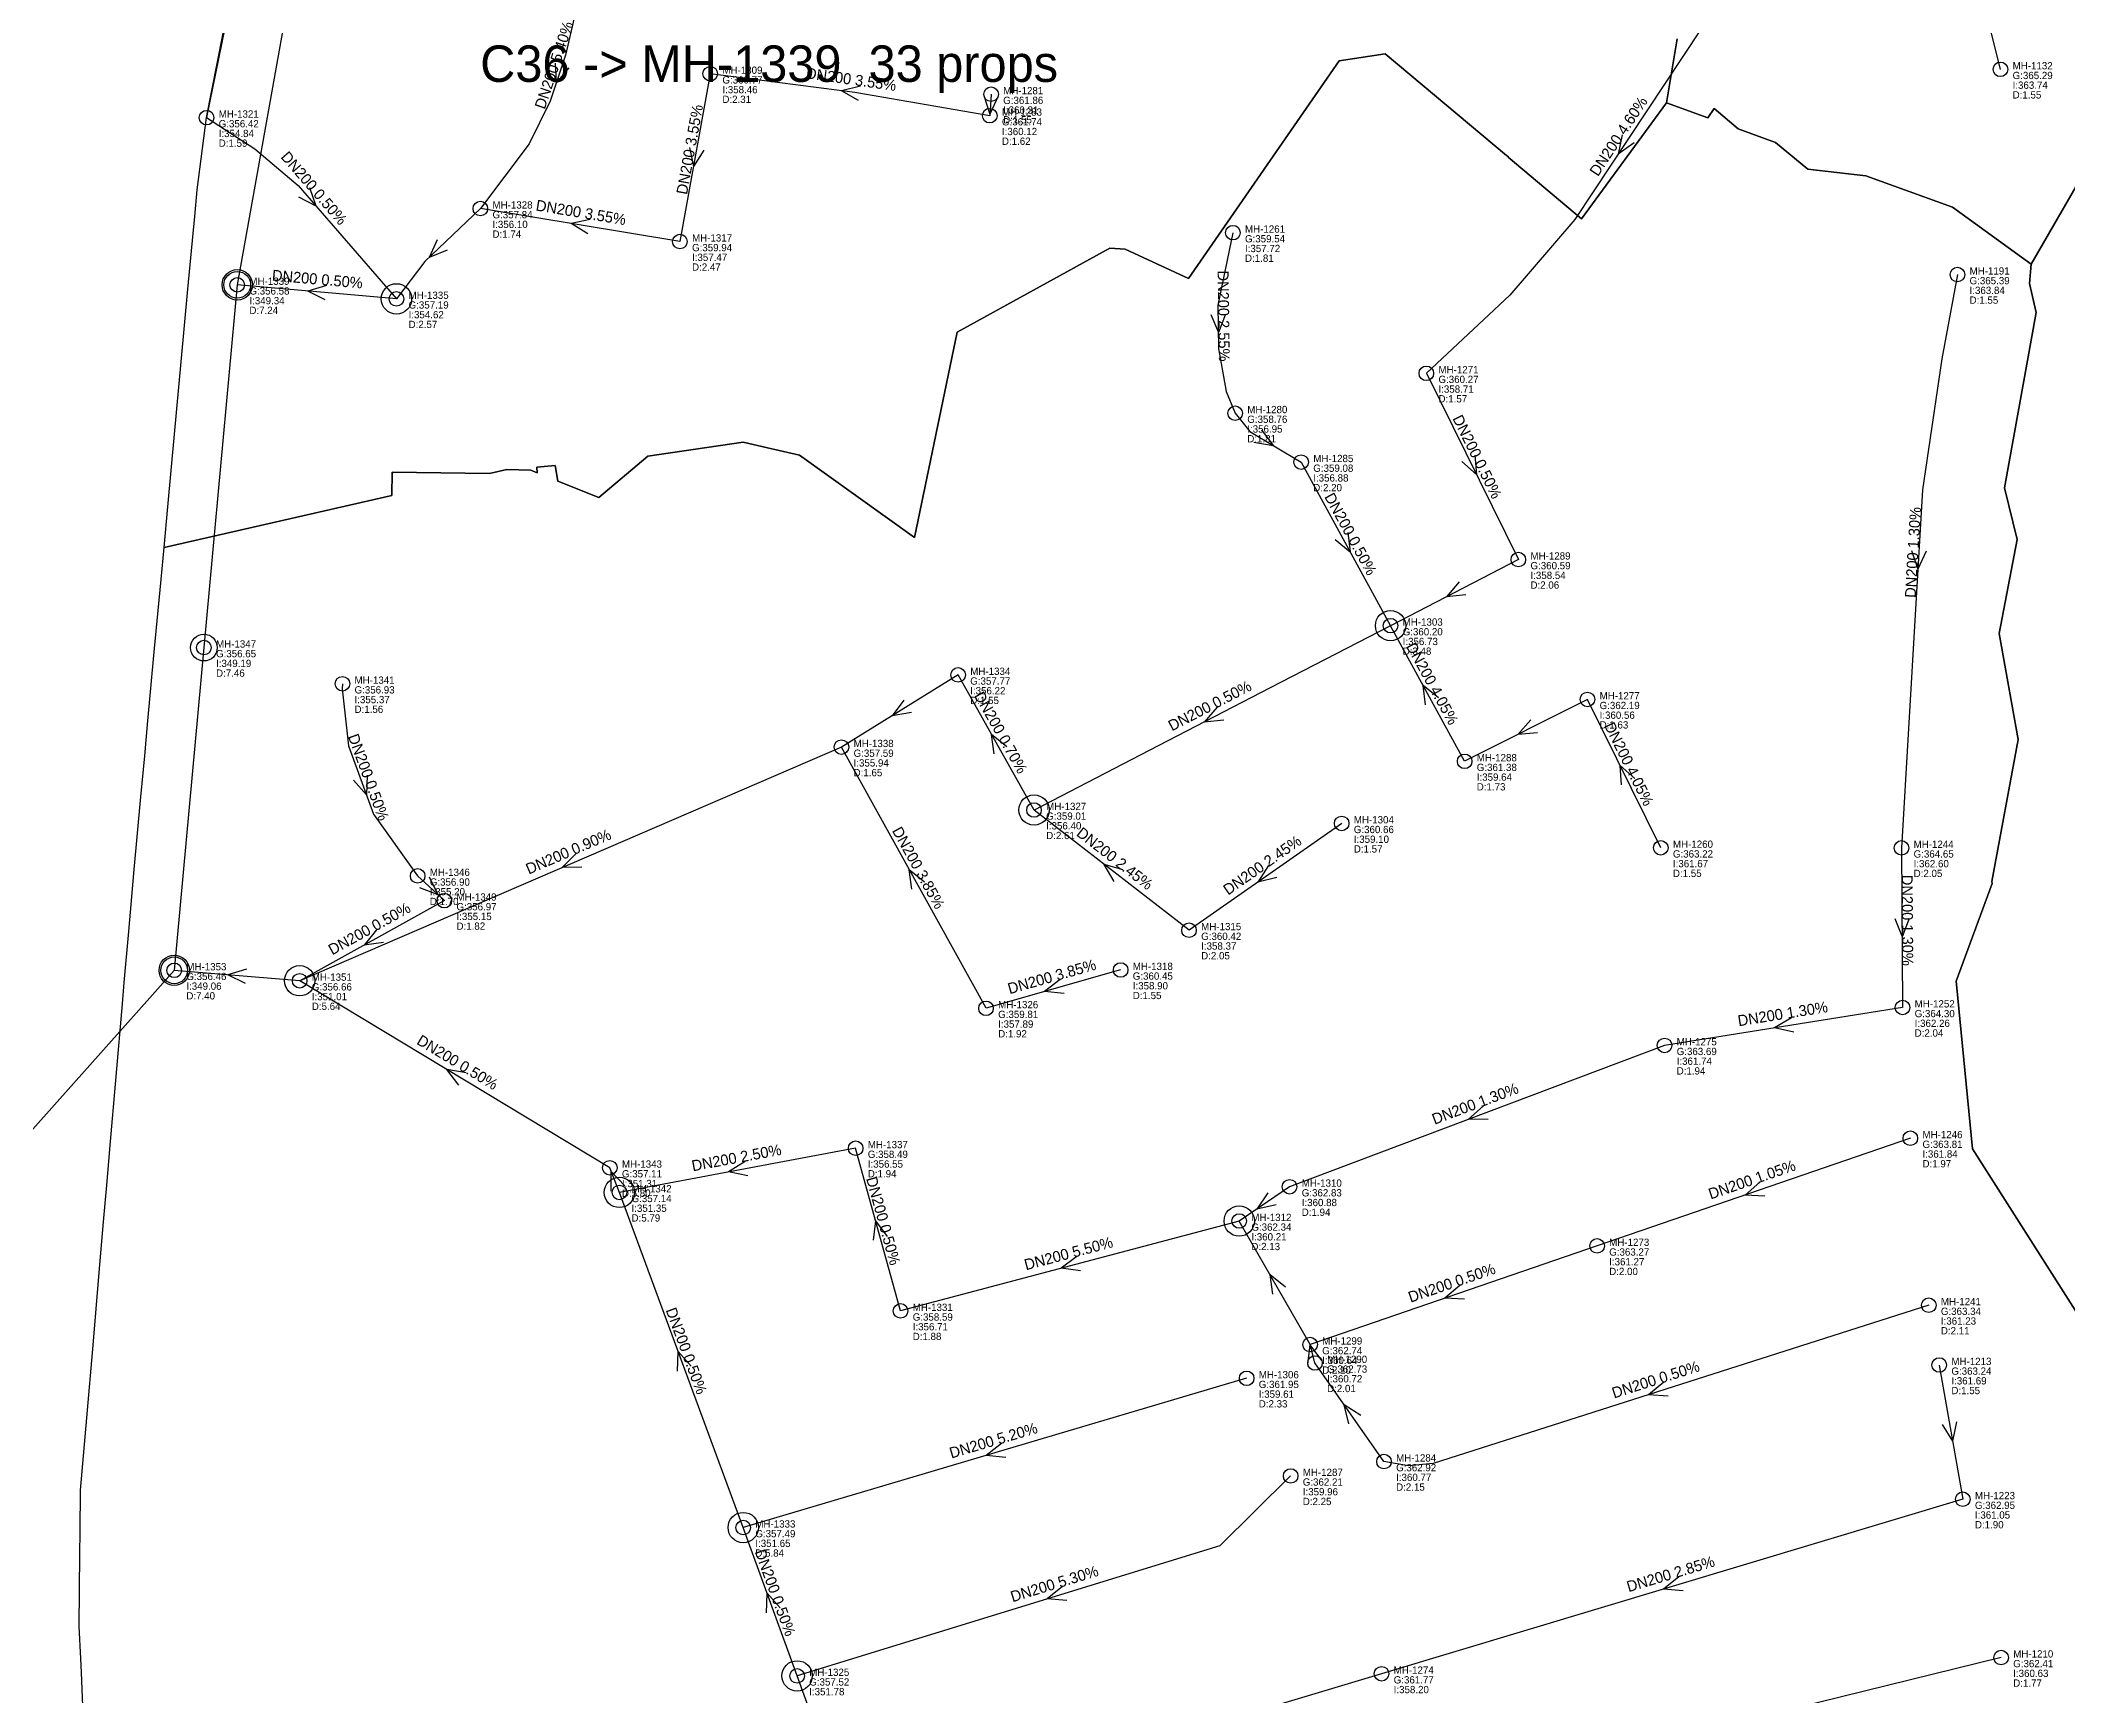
# Model space of a CAD drawing. Header units: metres. Extents: x 449149 to 451990, y 2566737 to 2570847.
# Drawn here: x 449901.5 to 450235.5, y 2568652.2 to 2568924.7 of the extents above; entities that cross this region are included whole.
import ezdxf
from ezdxf.enums import TextEntityAlignment as Align

# ---------------------------------------------------------------- set-up
doc = ezdxf.new("R2010")
doc.units = ezdxf.units.M
for name, color, linetype in [('SEW-CATCHMENT', 4, 'Continuous'), ('SEW-CATCHMENT-LABEL', 4, 'Continuous'), ('SEW-DROP', 6, 'Continuous'), ('SEW-LABEL', 2, 'Continuous'), ('SEW-MAIN-PIPE', 5, 'Continuous'), ('SEW-MH', 7, 'Continuous'), ('SEW-MH-LABEL', 8, 'Continuous'), ('SEW-PIPE-DN200', 3, 'Continuous'), ('SEW-TRUNK-MH', 7, 'Continuous')]:
    doc.layers.add(name, color=color, linetype=linetype)

msp = doc.modelspace()

# ---------------------------------------------------------------- linework, layer by layer
at = {"layer": 'SEW-CATCHMENT'}
for points in [[(450249.92, 2568938.57), (450247.08, 2568918.34), (450229.49, 2568887.94), (450216.51, 2568897.29), (450202.28, 2568902.49), (450192.71, 2568903.58), (450187.37, 2568907.94), (450181.2, 2568910.19), (450177.24, 2568913.53), (450176.21, 2568912.02), (450169.39, 2568914.51), (450171.19, 2568925.04)], [(450171.19, 2568925.04), (450169.39, 2568914.51), (450155.43, 2568895.4), (450143.31, 2568905.56), (450143.37, 2568905.61), (450143.03, 2568905.79), (450123.05, 2568922.55), (450115.47, 2568921.38), (450090.65, 2568885.57), (450080.2, 2568890.39), (450077.69, 2568890.55), (450052.51, 2568876.72), (450045.5, 2568842.88), (450026.58, 2568856.45), (450021.3, 2568857.68), (450017.27, 2568858.61), (450001.56, 2568856.3), (449993.52, 2568849.46), (449993.52, 2568849.46), (449986.75, 2568852.19), (449986.31, 2568854.78), (449983.28, 2568854.46), (449983.31, 2568853.57), (449982.3, 2568853.98), (449978.31, 2568854.09), (449975.46, 2568853.45), (449959.43, 2568853.64), (449959.37, 2568849.79), (449921.85, 2568841.27), (449922.47, 2568847.95), (449923.58, 2568859.9), (449924.69, 2568871.85), (449925.8, 2568883.8), (449926.65, 2568892.98), (449926.9, 2568895.74), (449927.31, 2568900.15), (449928.86, 2568912.05), (449932.42, 2568930.12)], [(449908.65, 2568646.28), (449908.23, 2568655.92), (449908.12, 2568658.26), (449907.89, 2568663.5), (449908, 2568675.5), (449908.04, 2568679.13), (449908.1, 2568685.96), (449909.12, 2568697.91), (449910.15, 2568709.87), (449911.17, 2568721.83), (449911.88, 2568730.2), (449912.46, 2568736.81), (449912.92, 2568742.16), (449913.96, 2568754.11), (449915, 2568766.07), (449915.31, 2568769.61), (449916.04, 2568778.02), (449916.93, 2568788.21), (449918.04, 2568800.16), (449918.67, 2568806.95), (449919.15, 2568812.1), (449920.25, 2568824.05), (449921.36, 2568836), (449921.85, 2568841.27), (449959.37, 2568849.79), (449959.37, 2568849.79), (449959.43, 2568853.64), (449975.46, 2568853.45), (449978.31, 2568854.09), (449982.3, 2568853.98), (449983.31, 2568853.57), (449983.28, 2568854.46), (449986.31, 2568854.78), (449986.75, 2568852.19), (449993.52, 2568849.46), (450001.56, 2568856.3), (450017.27, 2568858.61), (450021.3, 2568857.68), (450026.58, 2568856.45), (450045.5, 2568842.88), (450052.51, 2568876.72), (450077.69, 2568890.55), (450080.2, 2568890.39), (450090.65, 2568885.57), (450115.47, 2568921.38), (450123.05, 2568922.55), (450143.03, 2568905.79), (450143.37, 2568905.61), (450143.31, 2568905.56), (450155.43, 2568895.4), (450169.39, 2568914.51), (450176.21, 2568912.02), (450177.24, 2568913.53), (450181.2, 2568910.19), (450187.37, 2568907.94), (450192.71, 2568903.58), (450202.28, 2568902.49), (450216.51, 2568897.29), (450229.49, 2568887.94), (450229.23, 2568884.73), (450230.33, 2568879.94), (450225.12, 2568851.07), (450227.17, 2568842.55), (450224.2, 2568827.06), (450227.36, 2568809.63), (450223.02, 2568786.25), (450223.09, 2568785.88), (450217.16, 2568769.81), (450219.85, 2568742.18), (450237.13, 2568715.03)], [(450237.13, 2568715.03), (450219.85, 2568742.18), (450217.16, 2568769.81), (450223.09, 2568785.88), (450223.02, 2568786.25), (450227.36, 2568809.63), (450224.2, 2568827.06), (450227.17, 2568842.55), (450225.12, 2568851.07), (450230.33, 2568879.94), (450229.23, 2568884.73), (450229.49, 2568887.94), (450247.08, 2568918.34)]]:
    msp.add_lwpolyline(points, dxfattribs=at)
at = {"layer": 'SEW-DROP'}
for centre in [(449933.92, 2568884.51), (449960.15, 2568882.2), (450123.94, 2568828.37), (450123.94, 2568828.37), (450065.2, 2568798.01), (449923.53, 2568771.6), (449944.2, 2568769.88), (449944.2, 2568769.88), (449996.88, 2568735.02), (450099.01, 2568730.31), (450017.28, 2568679.82), (450026.16, 2568655.39)]:
    msp.add_circle(centre, 2.5, dxfattribs=at)
at = {"layer": 'SEW-LABEL'}
for p, q in [((449986.3, 2568921.03), (449986.48, 2568917.8)), ((449988.57, 2568920.26), (449986.48, 2568917.8)), ((450036.61, 2568917.25), (450033.47, 2568916.49)), ((450036.27, 2568914.88), (450033.47, 2568916.49)), ((450056.91, 2568915.7), (450057.93, 2568912.64)), ((450059.3, 2568915.57), (450057.93, 2568912.64)), ((450008.44, 2568907.14), (450009.08, 2568903.98)), ((450010.8, 2568906.72), (450009.08, 2568903.98)), ((450162.08, 2568909.21), (450161.42, 2568906.05)), ((450164.08, 2568907.89), (450161.42, 2568906.05)), ((449945.81, 2568900.57), (449946.87, 2568897.52)), ((449944, 2568899), (449946.87, 2568897.52)), ((449992.08, 2568895.29), (449988.93, 2568894.6)), ((449991.69, 2568892.92), (449988.93, 2568894.6)), ((449966.85, 2568891.95), (449965.51, 2568889.01)), ((449968.51, 2568890.21), (449965.51, 2568889.01)), ((449948.63, 2568884.42), (449945.54, 2568883.49)), ((449948.42, 2568882.03), (449945.54, 2568883.49)), ((450094.33, 2568879.64), (450095.57, 2568876.66)), ((450096.73, 2568879.67), (450095.57, 2568876.66)), ((450102.66, 2568860.63), (450104.62, 2568858.06)), ((450101.42, 2568858.57), (450104.62, 2568858.06)), ((450137.83, 2568856.48), (450138.08, 2568853.26)), ((450135.68, 2568855.42), (450138.08, 2568853.26)), ((450116.91, 2568843.74), (450117.29, 2568840.53)), ((450114.8, 2568842.58), (450117.29, 2568840.53)), ((450209.8, 2568840.76), (450210.82, 2568837.7)), ((450212.19, 2568840.62), (450210.82, 2568837.7)), ((450135.25, 2568835.57), (450133.14, 2568833.13)), ((450136.35, 2568833.44), (450133.14, 2568833.13)), ((450129.71, 2568815.31), (450129.32, 2568818.52)), ((450131.82, 2568816.46), (450129.32, 2568818.52)), ((450043.73, 2568816.12), (450041.8, 2568813.53)), ((450044.99, 2568814.08), (450041.8, 2568813.53)), ((450095.35, 2568814.95), (450093.24, 2568812.5)), ((450058.64, 2568807.24), (450058.21, 2568810.44)), ((450060.73, 2568808.41), (450058.21, 2568810.44)), ((450096.45, 2568812.81), (450093.24, 2568812.5)), ((450147.07, 2568812.88), (450144.93, 2568810.46)), ((450148.15, 2568810.73), (450144.93, 2568810.46)), ((449955.31, 2568803.73), (449955.21, 2568800.5)), ((450162.02, 2568802.13), (450161.76, 2568805.35)), ((450164.17, 2568803.19), (450161.76, 2568805.35)), ((449953.06, 2568802.91), (449955.21, 2568800.5)), ((449989.74, 2568790.82), (449987.46, 2568788.53)), ((449965.55, 2568787.02), (449966.94, 2568784.1)), ((449990.69, 2568788.62), (449987.46, 2568788.53)), ((450045.05, 2568784.97), (450044.65, 2568788.17)), ((450047.15, 2568786.13), (450044.65, 2568788.17)), ((450078.42, 2568786.24), (450076.78, 2568789.03)), ((450079.89, 2568788.14), (450076.78, 2568789.03)), ((450103.86, 2568788.85), (450102.09, 2568786.15)), ((450105.23, 2568786.88), (450102.09, 2568786.15)), ((449963.92, 2568785.26), (449966.94, 2568784.1)), ((450207.01, 2568780.12), (450208.23, 2568777.13)), ((450209.41, 2568780.14), (450208.23, 2568777.13)), ((449956.85, 2568778.26), (449954.81, 2568775.75)), ((449958.01, 2568776.16), (449954.81, 2568775.75)), ((449935.46, 2568771.81), (449932.37, 2568770.87)), ((449935.26, 2568769.42), (449932.37, 2568770.87)), ((450069.49, 2568770.07), (450066.94, 2568768.1)), ((450070.15, 2568767.76), (450066.94, 2568768.1)), ((450189.99, 2568763.78), (450187.22, 2568762.13)), ((450190.37, 2568761.41), (450187.22, 2568762.13)), ((449970.42, 2568752.68), (449968.47, 2568755.26)), ((449971.66, 2568754.74), (449968.47, 2568755.26)), ((450139.18, 2568749.25), (450136.8, 2568747.07)), ((450140.03, 2568747.01), (450136.8, 2568747.07)), ((450017.6, 2568740.12), (450014.87, 2568738.39)), ((449995.51, 2568735.22), (449995.55, 2568738.45)), ((449997.75, 2568736.09), (449995.55, 2568738.45)), ((450018.04, 2568737.76), (450014.87, 2568738.39)), ((450184.81, 2568736.7), (450182.36, 2568734.59)), ((450103.73, 2568734.97), (450101.92, 2568732.29)), ((450105.08, 2568732.99), (450101.92, 2568732.29)), ((450185.59, 2568734.43), (450182.36, 2568734.59)), ((450038.75, 2568727.14), (450039.11, 2568730.35)), ((450041.07, 2568727.78), (450039.11, 2568730.35)), ((450072.25, 2568724.45), (450069.66, 2568722.52)), ((450072.87, 2568722.13), (450069.66, 2568722.52)), ((450104.55, 2568718.24), (450104.1, 2568721.44)), ((450106.63, 2568719.43), (450104.1, 2568721.44)), ((450135.35, 2568719.71), (450132.9, 2568717.6)), ((450136.13, 2568717.44), (450132.9, 2568717.6)), ((450110.32, 2568706.69), (450110.7, 2568709.89)), ((450112.63, 2568707.31), (450110.7, 2568709.89)), ((450006.47, 2568705.6), (450006.56, 2568708.83)), ((450008.72, 2568706.43), (450006.56, 2568708.83)), ((450168.96, 2568703.75), (450166.47, 2568701.69)), ((450117.05, 2568696.89), (450116.31, 2568700.04)), ((450119.02, 2568698.27), (450116.31, 2568700.04)), ((450169.69, 2568701.46), (450166.47, 2568701.69)), ((450214.85, 2568696.81), (450216.55, 2568694.07)), ((450217.22, 2568697.23), (450216.55, 2568694.07)), ((450059.85, 2568693.69), (450057.32, 2568691.68)), ((450060.54, 2568691.38), (450057.32, 2568691.68)), ((450069.9, 2568670.1), (450067.38, 2568668.07)), ((450171.44, 2568671.7), (450168.91, 2568669.69)), ((450172.13, 2568669.4), (450168.91, 2568669.69)), ((450021.11, 2568665.78), (450021.21, 2568669.01)), ((450023.36, 2568666.6), (450021.21, 2568669.01)), ((450070.6, 2568667.81), (450067.38, 2568668.07))]:
    msp.add_line(p, q, dxfattribs=at)
at = {"layer": 'SEW-MAIN-PIPE'}
for points in [[(449946.28, 2568953.6), (449933.92, 2568884.51)], [(449933.92, 2568884.51), (449928.42, 2568824.76)], [(449928.42, 2568824.76), (449923.53, 2568771.6)], [(449923.53, 2568771.6), (449883.61, 2568726.8)]]:
    msp.add_lwpolyline(points, dxfattribs=at)
at = {"layer": 'SEW-MH'}
for centre in [(450011.85, 2568919.27), (450224.44, 2568920), (450058.12, 2568915.9), (450057.91, 2568912.37), (449928.86, 2568912.05), (449973.97, 2568897.07), (450097.96, 2568893.1), (450006.85, 2568891.64), (450217.35, 2568886.2), (449933.92, 2568884.51), (449960.15, 2568882.2), (450129.84, 2568869.94), (450098.34, 2568863.37), (450109.21, 2568855.31), (450145, 2568839.26), (450123.94, 2568828.37), (449928.42, 2568824.76), (449951.24, 2568818.8), (450052.69, 2568820.26), (450156.39, 2568816.23), (450033.47, 2568808.37), (450136.15, 2568806.03), (450065.2, 2568798.01), (450115.89, 2568795.8), (450168.47, 2568791.78), (450208.13, 2568791.77), (449963.64, 2568787.15), (449968.04, 2568783.08), (450090.74, 2568778.21), (449923.53, 2568771.6), (449944.2, 2568769.88), (450079.47, 2568771.66), (450057.29, 2568765.35), (450208.3, 2568765.48), (450169.09, 2568759.24), (450035.81, 2568742.3), (450209.59, 2568743.95), (449995.3, 2568739.09), (450107.31, 2568735.96), (449996.88, 2568735.02), (450099.01, 2568730.31), (450157.97, 2568726.21), (450043.21, 2568715.5), (450212.62, 2568716.44), (450110.68, 2568709.96), (450111.49, 2568706.93), (450214.35, 2568706.59), (450100.23, 2568704.4), (450107.48, 2568688.32), (450122.86, 2568690.69), (450218.23, 2568684.49), (450017.28, 2568679.82), (450224.54, 2568658.41), (450026.16, 2568655.39), (450122.46, 2568655.74)]:
    msp.add_circle(centre, 1.2, dxfattribs=at)
at = {"layer": 'SEW-PIPE-DN200'}
for points in [[(449950, 2568972.27), (449934.83, 2568941.41), (449928.86, 2568912.05)], [(450224.44, 2568920), (450216.51, 2568951.8)], [(450187.98, 2568949.63), (450183.97, 2568940.07), (450154.28, 2568895.27), (450143.61, 2568882.83), (450129.84, 2568869.94)], [(449993.11, 2568944.36), (449988.01, 2568922.35), (449985.47, 2568914.78), (449981.99, 2568907.76), (449973.97, 2568897.07)], [(450011.85, 2568919.27), (450006.85, 2568891.64)], [(450057.91, 2568912.37), (450035.69, 2568916.18), (450011.85, 2568919.27)], [(450058.12, 2568915.9), (450057.91, 2568912.37)], [(449928.86, 2568912.05), (449936.82, 2568906.93), (449943.95, 2568900.88), (449960.15, 2568882.2)], [(449973.97, 2568897.07), (449964.82, 2568888.36), (449960.15, 2568882.2)], [(450006.85, 2568891.64), (449973.97, 2568897.07)], [(450097.96, 2568893.1), (450095.51, 2568881.16), (450095.61, 2568874), (450096.84, 2568866.94), (450098.34, 2568863.37)], [(449960.15, 2568882.2), (449933.92, 2568884.51)], [(450217.35, 2568886.2), (450214.76, 2568872.34), (450211.59, 2568850.77), (450208.13, 2568791.77)], [(450129.84, 2568869.94), (450145, 2568839.26)], [(450098.34, 2568863.37), (450098.34, 2568863.37), (450100.77, 2568860.36), (450109.21, 2568855.31)], [(450109.21, 2568855.31), (450123.94, 2568828.37)], [(450145, 2568839.26), (450123.94, 2568828.37)], [(450123.94, 2568828.37), (450104.08, 2568818.11), (450084.18, 2568807.82), (450065.2, 2568798.01)], [(450136.15, 2568806.03), (450123.94, 2568828.37)], [(450052.69, 2568820.26), (450033.47, 2568808.37)], [(450065.2, 2568798.01), (450052.69, 2568820.26)], [(449951.24, 2568818.8), (449951.19, 2568817.99), (449952.26, 2568808.6), (449956.37, 2568797.33), (449963.64, 2568787.15)], [(450156.39, 2568816.23), (450136.15, 2568806.03)], [(450168.47, 2568791.78), (450156.39, 2568816.23)], [(450033.47, 2568808.37), (449944.2, 2568769.88)], [(450057.29, 2568765.35), (450033.47, 2568808.37)], [(450090.74, 2568778.21), (450065.2, 2568798.01)], [(450115.89, 2568795.8), (450090.74, 2568778.21)], [(450208.13, 2568791.77), (450208.3, 2568765.48)], [(449963.64, 2568787.15), (449963.64, 2568787.15), (449968.04, 2568783.08), (449968.04, 2568783.08)], [(449968.04, 2568783.08), (449944.2, 2568769.88)], [(449944.2, 2568769.88), (449923.53, 2568771.6)], [(449995.3, 2568739.09), (449944.2, 2568769.88)], [(450079.47, 2568771.66), (450057.29, 2568765.35)], [(450208.3, 2568765.48), (450169.09, 2568759.24)], [(450169.09, 2568759.24), (450107.31, 2568735.96)], [(450209.59, 2568743.95), (450157.97, 2568726.21)], [(450035.81, 2568742.3), (449996.88, 2568735.02)], [(450043.21, 2568715.5), (450035.81, 2568742.3)], [(449996.88, 2568735.02), (449995.3, 2568739.09)], [(450017.28, 2568679.82), (449996.88, 2568735.02)], [(450107.31, 2568735.96), (450107.31, 2568735.96), (450099.01, 2568730.31)], [(450099.01, 2568730.31), (450043.21, 2568715.5), (450043.21, 2568715.5)], [(450110.68, 2568709.96), (450099.01, 2568730.31)], [(450157.97, 2568726.21), (450110.68, 2568709.96)], [(450212.62, 2568716.44), (450130.97, 2568690.35), (450126.89, 2568690), (450122.86, 2568690.69), (450122.86, 2568690.69)], [(450111.49, 2568706.93), (450110.68, 2568709.96)], [(450122.86, 2568690.69), (450111.49, 2568706.93)], [(450214.35, 2568706.59), (450218.23, 2568684.49)], [(450100.23, 2568704.4), (450017.28, 2568679.82)], [(450107.48, 2568688.32), (450095.81, 2568676.82), (450026.16, 2568655.39)], [(450218.23, 2568684.49), (450122.46, 2568655.74)], [(450026.16, 2568655.39), (450017.28, 2568679.82)], [(450224.54, 2568658.41), (450175.75, 2568646.41), (450155.11, 2568637.67), (450142.02, 2568628.54), (450130.94, 2568625.95)], [(450030.07, 2568644.63), (450026.16, 2568655.39)], [(450122.46, 2568655.74), (450035.52, 2568629.65)]]:
    msp.add_lwpolyline(points, dxfattribs=at)
at = {"layer": 'SEW-TRUNK-MH'}
for centre in [(449933.92, 2568884.51), (449928.42, 2568824.76), (449923.53, 2568771.6)]:
    msp.add_circle(centre, 2.2, dxfattribs=at)

# ---------------------------------------------------------------- texts
at = {"layer": 'SEW-CATCHMENT-LABEL'}
msp.add_text('C36 -> MH-1339  33 props', height=6, dxfattribs=at).set_placement((450021.55, 2568917.94), align=Align.CENTER)
at = {"layer": 'SEW-LABEL'}
for s, rotation, p in [('DN200 5.40%', 71.4201, (449986.96, 2568920.42)), ('DN200 3.55%', 351.8892, (450034.95, 2568917.48)), ('DN200 3.55%', 79.7312, (450009.35, 2568906.65)), ('DN200 4.60%', 56.469, (450162.25, 2568908.5)), ('DN200 0.50%', -49.0731, (449945.89, 2568899.85)), ('DN200 3.55%', 350.6313, (449990.41, 2568895.55)), ('DN200 0.50%', 354.9759, (449947.04, 2568884.56)), ('DN200 2.55%', -89.1804, (450095.55, 2568879.36)), ('DN200 0.50%', -63.7006, (450137.42, 2568855.8)), ('DN200 0.50%', -61.3361, (450116.58, 2568843.04)), ('DN200 1.30%', 86.6435, (450210.91, 2568840.39)), ('DN200 4.05%', 298.6642, (450130.04, 2568818.4)), ('DN200 0.70%', 299.3449, (450058.95, 2568810.33)), ('DN200 0.50%', 27.3402, (450094.57, 2568814.39)), ('DN200 0.50%', -69.9598, (449954.7, 2568803.11)), ('DN200 4.05%', 296.2995, (450162.43, 2568805.2)), ('DN200 0.90%', 23.3248, (449988.83, 2568790.33)), ('DN200 3.85%', 298.9696, (450045.38, 2568788.06)), ('DN200 2.45%', 322.2196, (450077.97, 2568789.31)), ('DN200 2.45%', 34.9632, (450103.32, 2568788.2)), ('DN200 1.30%', -89.6126, (450208.22, 2568779.83)), ('DN200 0.50%', 28.9806, (449956.12, 2568777.68)), ('DN200 3.85%', 15.8659, (450068.38, 2568769.71)), ('DN200 1.30%', 9.0385, (450188.7, 2568763.56)), ('DN200 0.50%', 328.929, (449969.75, 2568755.68)), ('DN200 1.30%', 20.6502, (450138.2, 2568748.8)), ('DN200 2.50%', 10.5934, (450016.34, 2568739.86)), ('DN200 1.05%', 18.9638, (450183.78, 2568736.28)), ('DN200 0.50%', 285.4481, (450039.51, 2568730.1)), ('DN200 5.50%', 14.8671, (450071.11, 2568724.11)), ('DN200 0.50%', 18.9638, (450134.32, 2568719.28)), ('DN200 0.50%', 290.2878, (450007.08, 2568708.62)), ('DN200 0.50%', 17.7204, (450167.9, 2568703.35)), ('DN200 5.20%', 16.5089, (450058.76, 2568693.31)), ('DN200 0.50%', 289.981, (450021.72, 2568668.8)), ('DN200 5.30%', 17.1026, (450068.82, 2568669.71)), ('DN200 2.85%', 16.7092, (450170.35, 2568671.32))]:
    msp.add_text(s, height=1.8, rotation=rotation, dxfattribs=at).set_placement(p, align=Align.CENTER)
at = {"layer": 'SEW-MH-LABEL'}
for s, p in [('MH-1309', (450013.85, 2568919.27)), ('MH-1132', (450226.44, 2568920)), ('G:360.77', (450013.85, 2568917.67)), ('I:358.46', (450013.85, 2568916.07)), ('MH-1281', (450060.12, 2568915.9)), ('G:365.29', (450226.44, 2568918.4)), ('I:363.74', (450226.44, 2568916.8)), ('MH-1321', (449930.86, 2568912.05)), ('D:2.31', (450013.85, 2568914.47)), ('MH-1283', (450059.91, 2568912.37)), ('G:361.86', (450060.12, 2568914.3)), ('I:360.31', (450060.12, 2568912.7)), ('D:1.55', (450226.44, 2568915.2)), ('G:356.42', (449930.86, 2568910.45)), ('I:354.84', (449930.86, 2568908.85)), ('G:361.74', (450059.91, 2568910.77)), ('I:360.12', (450059.91, 2568909.17)), ('D:1.55', (450060.12, 2568911.1)), ('D:1.59', (449930.86, 2568907.25)), ('D:1.62', (450059.91, 2568907.57)), ('G:357.84', (449975.97, 2568895.47)), ('MH-1328', (449975.97, 2568897.07)), ('D:1.74', (449975.97, 2568892.27)), ('I:356.10', (449975.97, 2568893.87)), ('MH-1261', (450099.96, 2568893.1)), ('G:359.94', (450008.85, 2568890.04)), ('MH-1317', (450008.85, 2568891.64)), ('G:359.54', (450099.96, 2568891.5)), ('I:357.72', (450099.96, 2568889.9)), ('D:2.47', (450008.85, 2568886.84)), ('I:357.47', (450008.85, 2568888.44)), ('D:1.81', (450099.96, 2568888.3)), ('MH-1191', (450219.35, 2568886.2)), ('G:356.58', (449935.92, 2568882.91)), ('MH-1339', (449935.92, 2568884.51)), ('MH-1335', (449962.15, 2568882.2)), ('G:365.39', (450219.35, 2568884.6)), ('I:363.84', (450219.35, 2568883)), ('D:7.24', (449935.92, 2568879.71)), ('I:349.34', (449935.92, 2568881.31)), ('G:357.19', (449962.15, 2568880.6)), ('I:354.62', (449962.15, 2568879)), ('D:1.55', (450219.35, 2568881.4)), ('D:2.57', (449962.15, 2568877.4)), ('MH-1271', (450131.84, 2568869.94)), ('G:360.27', (450131.84, 2568868.34)), ('I:358.71', (450131.84, 2568866.74)), ('MH-1280', (450100.34, 2568863.37)), ('D:1.57', (450131.84, 2568865.14)), ('G:358.76', (450100.34, 2568861.77)), ('I:356.95', (450100.34, 2568860.17)), ('D:1.81', (450100.34, 2568858.57)), ('MH-1285', (450111.21, 2568855.31)), ('G:359.08', (450111.21, 2568853.71)), ('I:356.88', (450111.21, 2568852.11)), ('D:2.20', (450111.21, 2568850.51)), ('MH-1289', (450147, 2568839.26)), ('G:360.59', (450147, 2568837.66)), ('I:358.54', (450147, 2568836.06)), ('D:2.06', (450147, 2568834.46)), ('G:360.20', (450125.94, 2568826.77)), ('MH-1303', (450125.94, 2568828.37)), ('G:356.65', (449930.42, 2568823.16)), ('MH-1347', (449930.42, 2568824.76)), ('D:3.48', (450125.94, 2568823.57)), ('I:356.73', (450125.94, 2568825.17)), ('D:7.46', (449930.42, 2568819.96)), ('I:349.19', (449930.42, 2568821.56)), ('MH-1341', (449953.24, 2568818.8)), ('G:357.77', (450054.69, 2568818.66)), ('MH-1334', (450054.69, 2568820.26)), ('G:356.93', (449953.24, 2568817.2)), ('I:355.37', (449953.24, 2568815.6)), ('D:1.55', (450054.69, 2568815.46)), ('I:356.22', (450054.69, 2568817.06)), ('MH-1277', (450158.39, 2568816.23)), ('D:1.56', (449953.24, 2568814)), ('G:362.19', (450158.39, 2568814.63)), ('I:360.56', (450158.39, 2568813.03)), ('D:1.63', (450158.39, 2568811.43)), ('G:357.59', (450035.47, 2568806.77)), ('MH-1338', (450035.47, 2568808.37)), ('I:355.94', (450035.47, 2568805.17)), ('MH-1288', (450138.15, 2568806.03)), ('D:1.65', (450035.47, 2568803.57)), ('G:361.38', (450138.15, 2568804.43)), ('I:359.64', (450138.15, 2568802.83)), ('D:1.73', (450138.15, 2568801.23)), ('G:359.01', (450067.2, 2568796.41)), ('MH-1327', (450067.2, 2568798.01)), ('MH-1304', (450117.89, 2568795.8)), ('D:2.61', (450067.2, 2568793.21)), ('I:356.40', (450067.2, 2568794.81)), ('G:360.66', (450117.89, 2568794.2)), ('I:359.10', (450117.89, 2568792.6)), ('D:1.57', (450117.89, 2568791)), ('G:363.22', (450170.47, 2568790.18)), ('MH-1260', (450170.47, 2568791.78)), ('I:361.67', (450170.47, 2568788.58)), ('G:364.65', (450210.13, 2568790.17)), ('MH-1244', (450210.13, 2568791.77)), ('I:362.60', (450210.13, 2568788.57)), ('G:356.90', (449965.64, 2568785.55)), ('MH-1346', (449965.64, 2568787.15)), ('D:1.55', (450170.47, 2568786.98)), ('D:2.05', (450210.13, 2568786.97)), ('D:1.70', (449965.64, 2568782.35)), ('I:355.20', (449965.64, 2568783.95)), ('MH-1349', (449970.04, 2568783.08)), ('G:356.97', (449970.04, 2568781.48)), ('I:355.15', (449970.04, 2568779.88)), ('D:1.82', (449970.04, 2568778.28)), ('G:360.42', (450092.74, 2568776.61)), ('MH-1315', (450092.74, 2568778.21)), ('D:2.05', (450092.74, 2568773.41)), ('I:358.37', (450092.74, 2568775.01)), ('G:356.46', (449925.53, 2568770)), ('MH-1353', (449925.53, 2568771.6)), ('MH-1351', (449946.2, 2568769.88)), ('G:360.45', (450081.47, 2568770.06)), ('MH-1318', (450081.47, 2568771.66)), ('I:358.90', (450081.47, 2568768.46)), ('D:7.40', (449925.53, 2568766.8)), ('I:349.06', (449925.53, 2568768.4)), ('G:356.66', (449946.2, 2568768.28)), ('I:351.01', (449946.2, 2568766.68)), ('MH-1326', (450059.29, 2568765.35)), ('D:1.55', (450081.47, 2568766.86)), ('MH-1252', (450210.3, 2568765.48)), ('D:5.64', (449946.2, 2568765.08)), ('G:359.81', (450059.29, 2568763.75)), ('I:357.89', (450059.29, 2568762.15)), ('G:364.30', (450210.3, 2568763.88)), ('I:362.26', (450210.3, 2568762.28)), ('D:1.92', (450059.29, 2568760.55)), ('MH-1275', (450171.09, 2568759.24)), ('D:2.04', (450210.3, 2568760.68)), ('G:363.69', (450171.09, 2568757.64)), ('I:361.74', (450171.09, 2568756.04)), ('D:1.94', (450171.09, 2568754.44)), ('MH-1337', (450037.81, 2568742.3)), ('G:363.81', (450211.59, 2568742.35)), ('MH-1246', (450211.59, 2568743.95)), ('MH-1343', (449997.3, 2568739.09)), ('G:358.49', (450037.81, 2568740.7)), ('I:356.55', (450037.81, 2568739.1)), ('D:1.97', (450211.59, 2568739.15)), ('I:361.84', (450211.59, 2568740.75)), ('G:357.11', (449997.3, 2568737.49)), ('I:351.31', (449997.3, 2568735.89)), ('D:1.94', (450037.81, 2568737.5)), ('MH-1310', (450109.31, 2568735.96)), ('D:5.80', (449997.3, 2568734.29)), ('G:357.14', (449998.88, 2568733.42)), ('MH-1342', (449998.88, 2568735.02)), ('I:351.35', (449998.88, 2568731.82)), ('G:362.83', (450109.31, 2568734.36)), ('I:360.88', (450109.31, 2568732.76)), ('D:5.79', (449998.88, 2568730.22)), ('G:362.34', (450101.01, 2568728.71)), ('MH-1312', (450101.01, 2568730.31)), ('D:1.94', (450109.31, 2568731.16)), ('D:2.13', (450101.01, 2568725.51)), ('I:360.21', (450101.01, 2568727.11)), ('MH-1273', (450159.97, 2568726.21)), ('G:363.27', (450159.97, 2568724.61)), ('I:361.27', (450159.97, 2568723.01)), ('D:2.00', (450159.97, 2568721.41)), ('MH-1331', (450045.21, 2568715.5)), ('MH-1241', (450214.62, 2568716.44)), ('G:358.59', (450045.21, 2568713.9)), ('I:356.71', (450045.21, 2568712.3)), ('G:363.34', (450214.62, 2568714.84)), ('I:361.23', (450214.62, 2568713.24)), ('D:1.88', (450045.21, 2568710.7)), ('G:362.74', (450112.68, 2568708.36)), ('MH-1299', (450112.68, 2568709.96)), ('D:2.11', (450214.62, 2568711.64)), ('D:2.10', (450112.68, 2568705.16)), ('I:360.64', (450112.68, 2568706.76)), ('G:362.73', (450113.49, 2568705.33)), ('MH-1290', (450113.49, 2568706.93)), ('G:363.24', (450216.35, 2568704.99)), ('MH-1213', (450216.35, 2568706.59)), ('G:361.95', (450102.23, 2568702.8)), ('MH-1306', (450102.23, 2568704.4)), ('D:2.01', (450113.49, 2568702.13)), ('I:360.72', (450113.49, 2568703.73)), ('D:1.55', (450216.35, 2568701.79)), ('I:361.69', (450216.35, 2568703.39)), ('D:2.33', (450102.23, 2568699.6)), ('I:359.61', (450102.23, 2568701.2)), ('MH-1287', (450109.48, 2568688.32)), ('G:362.92', (450124.86, 2568689.09)), ('MH-1284', (450124.86, 2568690.69)), ('G:362.21', (450109.48, 2568686.72)), ('I:359.96', (450109.48, 2568685.12)), ('D:2.15', (450124.86, 2568685.89)), ('I:360.77', (450124.86, 2568687.49)), ('D:2.25', (450109.48, 2568683.52)), ('G:362.95', (450220.23, 2568682.89)), ('MH-1223', (450220.23, 2568684.49)), ('MH-1333', (450019.28, 2568679.82)), ('D:1.90', (450220.23, 2568679.69)), ('I:361.05', (450220.23, 2568681.29)), ('G:357.49', (450019.28, 2568678.22)), ('D:5.84', (450019.28, 2568675.02)), ('I:351.65', (450019.28, 2568676.62)), ('MH-1210', (450226.54, 2568658.41)), ('MH-1325', (450028.16, 2568655.39)), ('MH-1274', (450124.46, 2568655.74)), ('G:362.41', (450226.54, 2568656.81)), ('I:360.63', (450226.54, 2568655.21)), ('G:357.52', (450028.16, 2568653.79)), ('I:351.78', (450028.16, 2568652.19)), ('G:361.77', (450124.46, 2568654.14)), ('I:358.20', (450124.46, 2568652.54)), ('D:1.77', (450226.54, 2568653.61))]:
    msp.add_text(s, height=1.2, dxfattribs=at).set_placement(p)

doc.saveas('drawing.dxf')
